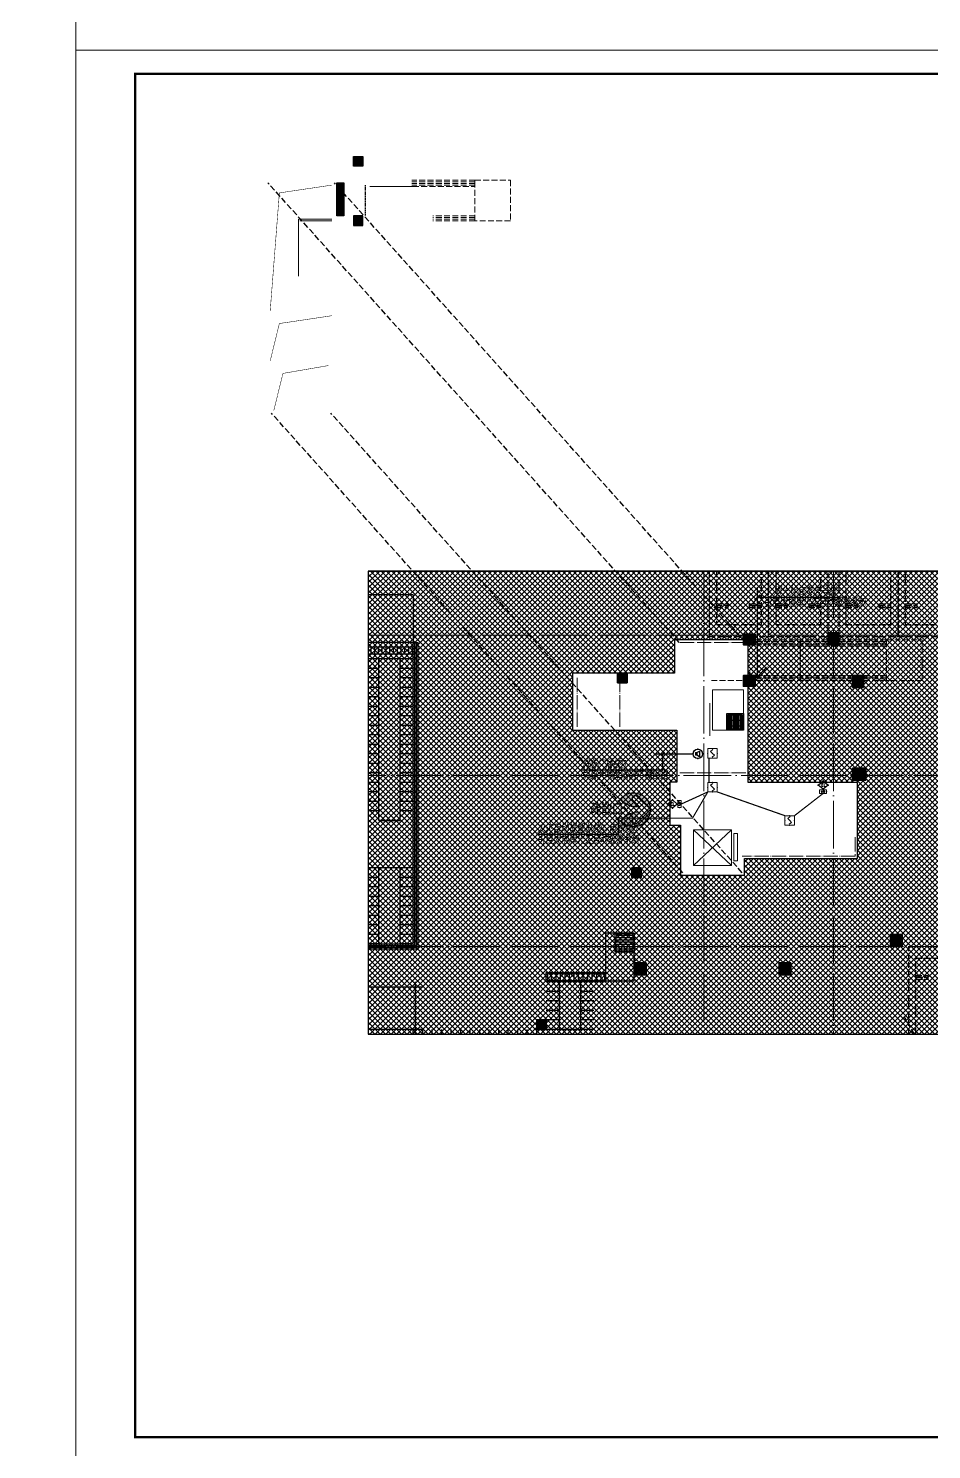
# Model space of a CAD drawing. Extents: x 2803505 to 5851001, y -1372902 to 24339.
# Drawn here: x 3628411 to 3666436, y -866979 to -807139 of the extents above; entities that cross this region are included whole.
import ezdxf
from ezdxf.enums import TextEntityAlignment as Align
from ezdxf.xclip import XClip

# ---------------------------------------------------------------- set-up
doc = ezdxf.new("R2010")
doc.units = 0
doc.header["$LTSCALE"] = 1000
doc.header["$MEASUREMENT"] = 0
doc.header["$XCLIPFRAME"] = 2
for name, pattern in [('#P_--_20B1_001_t3$0$DASH', [0.35, 0.25, -0.1]), ('__DASH', [0.35, 0.25, -0.1]), ('DASH', [0.35, 0.25, -0.1]), ('DOTE', [2.4200000000000004, 2, -0.2, 0.02, -0.2]), ('HIDDEN', [0.375, 0.25, -0.125])]:
    doc.linetypes.add(name, pattern=pattern)
doc.layers.get('0').update_dxf_attribs({"linetype": 'CONTINUOUS'})
for name, color, linetype in [('!!电气', 1, 'CONTINUOUS'), ('!校对', 2, 'CONTINUOUS'), ('0-R疏散口', 20, 'CONTINUOUS'), ('0-R集水坑', 191, 'CONTINUOUS'), ('DIM-照明', 7, 'CONTINUOUS'), ('EQUIP-安防', 3, 'CONTINUOUS'), ('EQUIP-广播', 3, 'CONTINUOUS'), ('HS-A-停车位（标准）', 9, 'CONTINUOUS'), ('HS-A-填充图案', 9, 'CONTINUOUS'), ('HS-A-楼梯', 4, 'CONTINUOUS'), ('LWIRE', 4, 'CONTINUOUS'), ('STAIR_楼电梯&坡道', 4, 'CONTINUOUS'), ('VPIPE-雨水', 4, 'DASH'), ('WIRE-消防', 4, 'CONTINUOUS'), ('WIRE-消防广播', 4, 'DOTE'), ('人防集水坑', 11, 'CONTINUOUS'), ('审核', 1, 'CONTINUOUS'), ('疏散口', 20, 'CONTINUOUS')]:
    doc.layers.add(name, color=color, linetype=linetype)
for name, color, linetype, lineweight in [('3.5方案汇报，与郭总、侯月琴确定户型_t8$0$STAIR', 2, 'CONTINUOUS', 18), ('DOTE', 19, 'DOTE', 9), ('EQUIP-消防', 3, 'CONTINUOUS', 20), ('PUB_HATCH', 8, 'CONTINUOUS', 9), ('STAIR', 252, 'CONTINUOUS', 20), ('图框', 147, 'CONTINUOUS', 20), ('填充', 251, 'CONTINUOUS', 5), ('平面-看线', 252, 'CONTINUOUS', 15), ('排水', 252, 'CONTINUOUS', 20), ('砼柱', 2, 'CONTINUOUS', 35)]:
    doc.layers.add(name, color=color, linetype=linetype, lineweight=lineweight)
doc.styles.add('-宋体', font='', dxfattribs={"width": 0.8})
doc.styles.add('_TEL_DIM', font='SIMPLEX', dxfattribs={"width": 0.8, "height": 3.5, "bigfont": 'HZTXT'})
doc.styles.add('HZTXT', font='gbeitc.shx', dxfattribs={"width": 0.8, "height": 400, "bigfont": 'hztxt.shx'})
doc.styles.get("Standard").update_dxf_attribs({"font": 'gbenor.shx', "bigfont": 'gbcbig.shx'})
doc.styles.get('-宋体').set_extended_font_data('SimSun')

# ---------------------------------------------------------------- blocks, each defined once
blk = doc.blocks.new('A$C1DD019F9')
at = {"layer": '疏散口'}
h = blk.add_hatch(color=256, dxfattribs=at)
edge = h.paths.add_edge_path()
edge.add_line((1657.837590239942, 3315.723901660649), (367.3306208625436, 2025.216944172512))
edge.add_arc((562.7390984487897, 1829.808464785995), 276.3493204781321, 134.999999736071, 315.0000450135555)
edge.add_line((758.1477304548025, 1634.400139819365), (1381.488251060247, 2257.740654682275))
edge.add_arc((-487.2515846193137, 1989.868379143272), 1887.841129295078, -24.12321173134552, 8.157426411511608, ccw=False)
edge.add_arc((-487.2518275084583, 1989.868449001487), 1887.841379523462, 303.5961554791981, 335.8767893464231, ccw=False)
edge.add_arc((1657.83757689014, 1657.627985069564), 1658.095916591085, 89.99999953869542, 228.4172749558772, ccw=False)
h = blk.add_hatch(color=256, dxfattribs=at)
edge = h.paths.add_edge_path()
edge.add_line((1657.837590239942, 3315.723901660649), (2948.344559617341, 2025.216944172512))
edge.add_arc((2752.936082031095, 1829.808464785995), 276.3493204781321, -135.00004501355562, 45.000000263928996, ccw=False)
edge.add_line((2557.527450025082, 1634.400139819365), (1934.186929419636, 2257.740654682275))
edge.add_arc((3802.926765099197, 1989.868379143272), 1887.841129295078, 171.8425735884883, 204.1232117313454)
edge.add_arc((3802.927007988342, 1989.868449001489), 1887.841379523464, 204.123210653577, 236.403844520802)
edge.add_arc((1657.837603589745, 1657.627985069564), 1658.095916591085, 311.5827250441228, 450.0000004613047)
for points in [[(1657.837590239942, 3315.723901660649), (367.3306208625437, 2025.216944172512, 1.000000395120669), (758.1477304548025, 1634.400139819365), (1381.488251060247, 2257.740654682275, -0.1417897514410627), (1235.721885070204, 1218.307265423704, -0.141789732410033), (557.3581269979476, 417.3751685111782, -0.6899650482418342), (1657.837590239942, 3315.723901660649)], [(1657.837590239942, 3315.723901660649), (2948.344559617341, 2025.216944172512, -1.000000395120669), (2557.527450025082, 1634.400139819365), (1934.186929419636, 2257.740654682275, 0.1417897514410627), (2079.953295409679, 1218.307265423704, 0.141789732410033), (2758.317053481937, 417.3751685111782, 0.6899650482418342), (1657.837590239942, 3315.723901660649)]]:
    blk.add_lwpolyline(points, format="xyb", close=True, dxfattribs=at)
blk = doc.blocks.new('refert5')
at = {"layer": 'HS-A-填充图案', "linetype": 'ByBlock'}
h = blk.add_hatch(dxfattribs=at)
h.set_pattern_fill('ANSI31', color=256, scale=100.0000000000002, angle=45)
h.set_pattern_definition([(90, (1407317.595606728, -734466.871694264), (-158.75, 1.4210854715202e-14), [])])
h.paths.add_polyline_path([(888942.9944114668, -555222.2424900117), (888942.9944821186, -554922.2424900117), (886942.9944821186, -554922.2424900117), (886942.9944114668, -555222.2424900117)])
at = {"linetype": 'ByBlock'}
for points in [[(886742.9945292198, -554722.2424900117), (886742.9915382923, -567622.2424970721), (889142.9915382923, -567622.2424970721), (889142.9945292198, -554722.2424900117)], [(886742.9945292198, -554722.2424900117), (886942.9945292198, -554722.2424900117)], [(886942.9945292198, -554722.2424900117), (886942.9915382923, -567422.2424970721), (888942.9915382923, -567422.2424970721), (888942.9945292198, -554722.2424900117)], [(888942.9945292198, -554722.2424900117), (889142.9945292198, -554722.2424900117)]]:
    blk.add_lwpolyline(points, dxfattribs=at)
at = {"layer": 'HS-A-楼梯'}
for p, q in [((887492.9945292198, -562222.2424968458), (887492.9945292198, -555422.2424900117)), ((888392.9945292198, -562222.2424900117), (888392.9945292198, -555422.2424900117)), ((886942.9915382923, -567422.2424970721), (886942.9945292198, -564222.2424970721)), ((887492.9915382923, -567422.2424970721), (887492.9945292198, -564222.2424970721)), ((888392.9915382923, -567422.2424970721), (888392.9945292198, -564222.2424970721)), ((888942.9915382923, -567422.2424970721), (888942.9945292198, -564222.2424970721))]:
    blk.add_line(p, q, dxfattribs=at)
for points in [[(888942.9945292198, -552722.2424900117), (886942.9945292198, -552722.2424900117)], [(886942.9945292198, -552722.2424900117), (886942.9945292198, -554722.2424900117)], [(888942.9945292198, -552722.2424900117), (888942.9945292198, -554722.2424900117)], [(888942.9945292198, -554722.2424900117), (886942.9945292198, -554722.2424900117)], [(888942.9945292198, -554922.2424900117), (886942.9945292198, -554922.2424900117)], [(888942.9945292198, -555222.2424900117), (886942.9945292198, -555222.2424900117)], [(888942.9945292198, -555422.2424900117), (886942.9945292198, -555422.2424900117)], [(887492.9945292198, -555822.2424900117), (886942.9945292198, -555822.2424900117)], [(888942.9945292198, -555822.2424900117), (888392.9945292198, -555822.2424900117)], [(887492.9945292198, -556222.2424900117), (886942.9945292198, -556222.2424900117)], [(888942.9945292198, -556222.2424900117), (888392.9945292198, -556222.2424900117)], [(887492.9945292198, -556622.2424900117), (886942.9945292198, -556622.2424900117)], [(887492.9945292198, -557022.2424900117), (886942.9945292198, -557022.2424900117)], [(888942.9945292198, -556622.2424900117), (888392.9945292198, -556622.2424900117)], [(888942.9945292198, -557022.2424900117), (888392.9945292198, -557022.2424900117)], [(887492.9945292198, -557422.2424900117), (886942.9945292198, -557422.2424900117)], [(888942.9945292198, -557422.2424900117), (888392.9945292198, -557422.2424900117)], [(887492.9945292198, -557822.2424900117), (886942.9945292198, -557822.2424900117)], [(887492.9945292198, -558222.2424900117), (886942.9945292198, -558222.2424900117)], [(888942.9945292198, -557822.2424900117), (888392.9945292198, -557822.2424900117)], [(888942.9945292198, -558222.2424900117), (888392.9945292198, -558222.2424900117)], [(887492.9945292198, -558622.2424900117), (886942.9945292198, -558622.2424900117)], [(888942.9945292198, -558622.2424900117), (888392.9945292198, -558622.2424900117)], [(887492.9945292198, -559022.2424900117), (886942.9945292198, -559022.2424900117)], [(887492.9945292198, -559422.2424900117), (886942.9945292198, -559422.2424900117)], [(888942.9945292198, -559022.2424900117), (888392.9945292198, -559022.2424900117)], [(888942.9945292198, -559422.2424900117), (888392.9945292198, -559422.2424900117)], [(887492.9945292198, -559822.2424900117), (886942.9945292198, -559822.2424900117)], [(888942.9945292198, -559822.2424900117), (888392.9945292198, -559822.2424900117)], [(887492.9945292198, -560222.2424900117), (886942.9945292198, -560222.2424900117)], [(887492.9945292198, -560622.2424900117), (886942.9945292198, -560622.2424900117)], [(888942.9945292198, -560222.2424900117), (888392.9945292198, -560222.2424900117)], [(888942.9945292198, -560622.2424900117), (888392.9945292198, -560622.2424900117)], [(887492.9945292198, -561022.2424900117), (886942.9945292198, -561022.2424900117)], [(888942.9945292198, -561022.2424900117), (888392.9945292198, -561022.2424900117)], [(887492.9945292198, -561422.2424900117), (886942.9945292198, -561422.2424900117)], [(887492.9945292198, -561822.2424900117), (886942.9945292198, -561822.2424900117)], [(888942.9945292198, -561422.2424900117), (888392.9945292198, -561422.2424900117)], [(888942.9945292198, -561822.2424900117), (888392.9945292198, -561822.2424900117)], [(887492.9728267295, -562222.2424970721), (888392.9728267295, -562222.2351946426)], [(888392.9945292198, -562222.2424900117), (887492.9945292198, -562222.2424900117)], [(888942.9945292198, -564222.2424970721), (886942.9945292198, -564222.2424970721)], [(887492.9945292198, -564622.2424970721), (886942.9945292198, -564622.2424970721)], [(888942.9945292198, -564622.2424970721), (888392.9945292198, -564622.2424970721)], [(887492.9945292198, -565022.2424970721), (886942.9945292198, -565022.2424970721)], [(887492.9945292198, -565422.2424970721), (886942.9945292198, -565422.2424970721)], [(888942.9945292198, -565022.2424970721), (888392.9945292198, -565022.2424970721)], [(888942.9945292198, -565422.2424970721), (888392.9945292198, -565422.2424970721)], [(887492.9945292198, -565822.2424970721), (886942.9945292198, -565822.2424970721)], [(888942.9945292198, -565822.2424970721), (888392.9945292198, -565822.2424970721)], [(887492.9945292198, -566222.2424970721), (886942.9945292198, -566222.2424970721)], [(887492.9945292198, -566622.2424970721), (886942.9945292198, -566622.2424970721)], [(888942.9945292198, -566222.2424970721), (888392.9945292198, -566222.2424970721)], [(888942.9945292198, -566622.2424970721), (888392.9945292198, -566622.2424970721)], [(887492.9945292198, -567022.2424970721), (886942.9945292198, -567022.2424970721)], [(888942.9945292198, -567022.2424970721), (888392.9945292198, -567022.2424970721)], [(887492.9915382923, -567422.2424970721), (886942.9915382923, -567422.2424970721)], [(887492.9945292198, -567422.2424970721), (886942.9945292198, -567422.2424970721)], [(888942.9915382923, -567422.2424970721), (888392.9915382923, -567422.2424970721)], [(888942.9945292198, -567422.2424970721), (888392.9945292198, -567422.2424970721)]]:
    blk.add_lwpolyline(points, dxfattribs=at)
at = {"layer": 'STAIR_楼电梯&坡道', "color": 8, "linetype": 'DASH'}
for p, q in [((886942.9945292198, -561822.2424900117), (886942.9945292198, -554722.2424900117)), ((888942.9945292198, -561822.2424900117), (888942.9945292198, -554722.2424900117))]:
    blk.add_line(p, q, dxfattribs=at)
at = {"layer": 'STAIR_楼电梯&坡道', "linetype": 'ByBlock'}
for points in [[(886808.9945292198, -554722.2424900117), (886808.9915382923, -567556.2424970721), (889076.9915382923, -567556.2424970721), (889076.9945292198, -554722.2424900117)], [(886876.9945292198, -554722.2424900117), (886876.9915382923, -567488.2424970721), (889008.9915382923, -567488.2424970721), (889008.9945292198, -554722.2424900117)]]:
    blk.add_lwpolyline(points, dxfattribs=at)
blk = doc.blocks.new('A$C25A378E3')
at = {"layer": 'HS-A-停车位（标准）', "linetype": 'DASH'}
for p, q in [((299.9288666398497, 4280.200665866025), (299.9276344913524, 4120.200664976728)), ((299.9282505712472, 4200.200665451237), (799.9279646449722, 4200.00894667895)), ((299.9288666398497, 4280.200665866025), (799.9285807174165, 4280.00894703425)), ((799.9285807174165, 4280.00894703425), (799.9273485837039, 4120.008946264163)), ((1699.929113851395, 4280.193678615266), (1699.927881702897, 4120.19367778569)), ((1699.928497782676, 4200.193678200361), (2199.928211856517, 4200.001959428308)), ((1699.929113851395, 4280.193678615266), (2199.928827928961, 4280.001959843212)), ((2199.928827928961, 4280.001959843212), (2199.927595795365, 4120.001958953799)), ((299.9276344913524, 4120.200664976728), (799.9273485837039, 4120.008946264163)), ((1699.927881702897, 4120.19367778569), (2199.927595795365, 4120.001958953799)), ((300.0205537431175, 1700.046125917463), (-199.9740653929766, 2550.049336581258)), ((2200.020893819514, 1700.035927985562), (2700.026429273654, 2550.032717227354))]:
    blk.add_line(p, q, dxfattribs=at)
for points in [[(1.164153218269348e-10, 5499.999999999884), (2499.999999842257, 5499.971898506512), (2499.938176556607, -0.02810114610474557), (-0.06182328553404659, 3.472669050097466e-07)], [(299.9943796824664, 4999.996627852321), (2199.994379562442, 4999.975270717288), (2199.938176575466, -0.02472896687686443), (299.9381766954903, -0.003371831844560802)]]:
    blk.add_lwpolyline(points, close=True, dxfattribs=at)
blk = doc.blocks.new('RDEGRTHJ')
at = {"layer": '0-R集水坑', "linetype": 'DASH'}
h = blk.add_hatch(dxfattribs=at)
h.set_pattern_fill('LINE', color=191, scale=100, angle=-90.00000000000006, style=0)
h.set_pattern_definition([(270, (-341783.0332177935, -492619.8195465856), (95.25, -7.876661409549766e-14), [])])
h.paths.add_polyline_path([(144736.3418272613, 63602.66983472079), (144736.3365003859, 62902.66990493203), (144036.3367196016, 62902.67580823868), (144036.3433525949, 63602.67580820795)])
at = {"layer": '0-R集水坑', "color": 191, "elevation": 0.4327255357110903}
for points in [[(143986.3362108173, 62452.68549320346), (145986.3362107875, 62452.67601750756), (145986.3437913454, 63652.67601748335), (143986.3437913752, 63652.68549317925)], [(144786.3431389299, 63652.66910502908), (144786.3361198906, 62852.66910505912), (143986.3362809138, 62852.6762469305), (143986.3437912872, 63652.67624689627)]]:
    blk.add_lwpolyline(points, close=True, dxfattribs=at)
at = {"layer": '0-R集水坑', "color": 191, "linetype": 'DASH', "elevation": 0.4327255357110903}
blk.add_lwpolyline([(144736.3418272613, 63602.66983472079), (144736.3365003859, 62902.66990493203), (144036.3367196016, 62902.67580823868), (144036.3433525949, 63602.67580820795)], close=True, dxfattribs=at)
blk = doc.blocks.new('FSFSFASFSFESFSEF')
at = {"layer": '人防集水坑', "ltscale": 0.8}
h = blk.add_hatch(dxfattribs=at)
h.set_pattern_fill('GRATE', color=256, scale=75, style=0)
h.set_pattern_definition([(270, (-806039.3574039747, 23438904.07928268), (59.53125, -1.822618869043522e-14), []), (360, (-806039.3574039747, 23438904.07928268), (8.748522416193854e-14, 238.125), [])])
h.paths.add_polyline_path([(286466.5787021541, 761315.5335229017), (287066.5787021541, 761315.5335229017), (287066.5787021541, 760715.5335229017), (286466.5787021541, 760715.5335229017)])
at = {"layer": '人防集水坑'}
for points in [[(287116.5787021541, 760665.5335229017), (286416.5787021541, 760665.5335229017), (286416.5787021541, 761365.5335229017), (287116.5787021541, 761365.5335229017)], [(287066.5787021541, 760715.5335229017), (286466.5787021541, 760715.5335229017), (286466.5787021541, 761315.5335229017), (287066.5787021541, 761315.5335229017)]]:
    blk.add_lwpolyline(points, close=True, dxfattribs=at)
at = {"layer": '排水'}
blk.add_lwpolyline([(285816.5787021536, 760665.5335229018), (287116.5787021536, 760665.5335229018), (287116.5787021534, 762365.5335229018), (285816.5787021534, 762365.5335229018)], close=True, dxfattribs=at)
blk = doc.blocks.new('DFBFBFBGF')
at = {"layer": 'STAIR', "color": 252, "linetype": '#P_--_20B1_001_t3$0$DASH'}
for p, q in [((293136.325158803, 754230.1456084143), (287316.5787030022, 754230.1456084143)), ((293136.3251588031, 754160.1456084616), (287316.5787030022, 754160.1456084708)), ((293136.3251588029, 754100.1456084616), (287316.5787030022, 754100.1456084704)), ((293136.3251588018, 754030.1456084143), (287316.5787030022, 754030.1456084145)), ((293136.3251588018, 754030.1456084143), (293136.325158803, 754230.1456084143)), ((288716.325158803, 753970.1456084145), (293136.3251588018, 753970.1456083918)), ((293136.325158803, 752730.1456083826), (287316.5787030022, 752730.1456085002)), ((293136.3251588031, 752660.1456084299), (287316.5787030022, 752660.1456085349)), ((293136.3251588029, 752600.1456084299), (287316.5787030022, 752600.1456085352)), ((293136.3251588018, 752530.1456083826), (287316.5787030022, 752530.1456085071)), ((293136.3251588018, 752530.1456083826), (293136.325158803, 752730.1456083826))]:
    blk.add_line(p, q, dxfattribs=at)
blk.add_lwpolyline([(293136.325158803, 754230.1456084143), (294636.325158803, 754230.1456084143), (294636.325158803, 752530.1456083859), (293136.325158803, 752530.1456083859)], close=True, dxfattribs=at)
at = {"layer": '审核', "color": 252, "linetype": 'HIDDEN', "ltscale": 0.2}
blk.add_line((289519.4158324369, 752530.1456084601), (289519.4158324566, 754230.1456084143), dxfattribs=at)
blk = doc.blocks.new('A$C7AB33341')
at = {"layer": 'DOTE', "linetype": 'DOTE', "ltscale": 0.3}
for p, q in [((-4699.989201548102, 9100.265607520472), (-7499.989205867867, 9100.265607520356)), ((-9999.79804654984, 7599.994496330735), (-9999.79804654984, 5499.994474944891)), ((-4699.991862563533, 3599.985786821577), (-7499.992391557724, 3599.987828460173)), ((-99.99999996862607, 900.0023731432157), (-100.000002300716, 100.0024483306333)), ((-100, 100.0024483306333), (-4849.805750945117, 100.0024621767225))]:
    blk.add_line(p, q, dxfattribs=at)
blk = doc.blocks.new('A$C24B36177')
for points in [[(-155887.6220454918, -16747.00265675376), (-156387.6220454918, -16747.00265675376), (-156387.6220454918, -17197.00265675376), (-155887.6220454918, -17197.00265675376)], [(-152375.0000000014, -16697.00265675376), (-152825.0000000014, -16697.00265675376), (-152825.0000000014, -17197.00265675376), (-152375.0000000014, -17197.00265675376)], [(-161287.6220454918, -18397.00265675364), (-161687.6220454918, -18397.00265675364), (-161687.6220454918, -18797.00265675364), (-161287.6220454918, -18797.00265675364)], [(-155887.6220454918, -18497.00265675364), (-156387.6220454918, -18497.00265675364), (-156387.6220454918, -18947.00265675364), (-155887.6220454918, -18947.00265675364)], [(-151337.6220454918, -18497.00265675364), (-151787.6220454918, -18497.00265675364), (-151787.6220454918, -18997.00265675364), (-151337.6220454918, -18997.00265675364)], [(-151237.6220454918, -22397.00204015337), (-151787.6220454918, -22397.00204015337), (-151787.6220454918, -22897.00204015337), (-151237.6220454918, -22897.00204015337)], [(-160687.6220454918, -26597.00265675364), (-161087.6220454918, -26597.00265675364), (-161087.6220454918, -26997.00265675364), (-160687.6220454918, -26997.00265675364)], [(-149700.0000000014, -29397.00265675364), (-150200.0000000014, -29397.00265675364), (-150200.0000000014, -29897.00265675364), (-149700.0000000014, -29897.00265675364)], [(-160487.6220454918, -30597.00265675364), (-160987.6220454918, -30597.00265675364), (-160987.6220454918, -31097.00265675364), (-160487.6220454918, -31097.00265675364)], [(-154387.6220454918, -30597.00265675364), (-154887.6220454918, -30597.00265675364), (-154887.6220454918, -31097.00265675364), (-154387.6220454918, -31097.00265675364)], [(-164687.6220454918, -32996.96208845009), (-165087.6220454918, -32996.96208845009), (-165087.6220454918, -33396.96208845009), (-164687.6220454918, -33396.96208845009)]]:
    blk.add_hatch(color=252).paths.add_polyline_path(points)
at = {"layer": '砼柱', "color": 252, "lineweight": 35}
for points in [[(-155887.6220454918, -16747.00265675376), (-156387.6220454918, -16747.00265675376), (-156387.6220454918, -17197.00265675376), (-155887.6220454918, -17197.00265675376)], [(-152375.0000000014, -16697.00265675376), (-152825.0000000014, -16697.00265675376), (-152825.0000000014, -17197.00265675376), (-152375.0000000014, -17197.00265675376)], [(-161287.6220454918, -18397.00265675364), (-161687.6220454918, -18397.00265675364), (-161687.6220454918, -18797.00265675364), (-161287.6220454918, -18797.00265675364)], [(-155887.6220454918, -18497.00265675364), (-156387.6220454918, -18497.00265675364), (-156387.6220454918, -18947.00265675364), (-155887.6220454918, -18947.00265675364)], [(-151337.6220454918, -18497.00265675364), (-151787.6220454918, -18497.00265675364), (-151787.6220454918, -18997.00265675364), (-151337.6220454918, -18997.00265675364)], [(-151237.6220454918, -22397.00204015337), (-151787.6220454918, -22397.00204015337), (-151787.6220454918, -22897.00204015337), (-151237.6220454918, -22897.00204015337)], [(-160687.6220454918, -26597.00265675364), (-161087.6220454918, -26597.00265675364), (-161087.6220454918, -26997.00265675364), (-160687.6220454918, -26997.00265675364)], [(-149700.0000000014, -29397.00265675364), (-150200.0000000014, -29397.00265675364), (-150200.0000000014, -29897.00265675364), (-149700.0000000014, -29897.00265675364)], [(-160487.6220454918, -30597.00265675364), (-160987.6220454918, -30597.00265675364), (-160987.6220454918, -31097.00265675364), (-160487.6220454918, -31097.00265675364)], [(-154387.6220454918, -30597.00265675364), (-154887.6220454918, -30597.00265675364), (-154887.6220454918, -31097.00265675364), (-154387.6220454918, -31097.00265675364)], [(-164687.6220454918, -32996.96208845009), (-165087.6220454918, -32996.96208845009), (-165087.6220454918, -33396.96208845009), (-164687.6220454918, -33396.96208845009)]]:
    blk.add_lwpolyline(points, close=True, dxfattribs=at)
blk = doc.blocks.new('A$C74D73064')
at = {"layer": '0-R集水坑', "linetype": 'DASH'}
h = blk.add_hatch(dxfattribs=at)
h.set_pattern_fill('LINE', color=252, scale=200, angle=-270.0000000000001, style=0)
h.set_pattern_definition([(90, (-1887401.149466298, 2248860.367127101), (-190.5, 1.049828468569068e-13), [])])
h.paths.add_polyline_path([(-62132.59406689845, 53072.27933231927), (-62132.59406689845, 53372.28802179021), (-63300.21469106025, 53372.28818871162), (-64517.83277116064, 53372.2859457843), (-64517.83466609626, 53072.28673152067)])
at = {"layer": '填充'}
h = blk.add_hatch(dxfattribs=at)
h.set_pattern_fill('ANSI37', color=252, scale=100, style=0)
h.set_pattern_definition([(45, (953418.0689988486, -464688.2486653434), (-112.2532015133644, 112.2532015133644), []), (135, (953418.0689988486, -464688.2486653434), (-112.2532015133644, -112.2532015133644), [])])
h.paths.add_polyline_path([(-72082.59764095536, 70322.25632425962), (-18082.61077341402, 70322.25632425962), (-18082.61077341402, 50822.25632543652), (-72082.59764095536, 50822.25632543652)])
h.paths.add_polyline_path([(-28782.84527832759, 63622.25508217217), (-28782.80018422776, 67422.21244319325), (-31082.00689144793, 67422.21764143935), (-31082.05316165823, 67422.25473801984), (-34082.0531685421, 67422.25473801984), (-34082.39482968417, 61422.52532512118), (-34382.39691952243, 61422.52386581531), (-34382.39652276551, 59622.2557774515), (-33932.39581192448, 59622.25577751553), (-33932.39581298153, 57522.25908802461), (-31232.39581192401, 57522.25908803497), (-31232.39581192774, 58222.25607982045), (-26482.40312132938, 58222.25712633482), (-26482.40312124067, 61422.5239314207), (-31082.39209802146, 61422.50172581762), (-31082.05316563928, 63622.25515491964)], flags=16)
h.paths.add_polyline_path([(-59182.59378983895, 67422.25693499326), (-59182.60076967767, 66022.25774936221), (-63482.59798474109, 66022.2572087681), (-63482.59742763313, 63622.25781159737), (-59082.59764806705, 63622.25253591087), (-59083.44339691021, 61428.48302430479), (-59383.44475167291, 61428.48184719431), (-59382.59808375686, 59622.2577318885), (-58932.59737291595, 59622.25773195253), (-58932.597373973, 57522.26104246173), (-56232.5973729156, 57522.26104247209), (-56232.5973729192, 58222.25803425757), (-51482.60468232085, 58222.25908077194), (-51482.60468223225, 61422.5258858577), (-56082.59365901281, 61422.50368025462), (-56082.58671280812, 67422.25358231046)], flags=16)
at = {"color": 252}
for points in [[(-72082.59764095536, 70322.25632425968), (-18082.61077341402, 70322.25632425968), (-18082.61077341402, 50822.25632543652), (-72082.59764095536, 50822.25632543652)], [(-59182.59378983895, 67422.2569349932), (-59182.60076967767, 66022.25774936215), (-63482.59798474109, 66022.25720876816), (-63482.59742763313, 63622.25781159743), (-59082.59764806705, 63622.25253591081), (-59083.44339691021, 61428.48302430473), (-59383.44475167291, 61428.48184719437), (-59382.59808375686, 59622.25773188856), (-58932.59737291595, 59622.25773195259), (-58932.597373973, 57522.26104246173), (-56232.5973729156, 57522.26104247209), (-56232.5973729192, 58222.25803425757), (-51482.60468232085, 58222.25908077194), (-51482.60468223225, 61422.52588585776), (-56082.59365901281, 61422.50368025468), (-56082.58671280812, 67422.2535823104)]]:
    blk.add_lwpolyline(points, close=True, dxfattribs=at)
at = {"layer": '0-R集水坑', "color": 252, "linetype": 'ByBlock'}
blk.add_lwpolyline([(-62082.5940521165, 53422.28801988286), (-62082.5940521165, 53022.27910064382), (-64582.59236940055, 53022.28701094724), (-64582.59223159461, 53422.28840474226)], close=True, dxfattribs=at)
at = {"layer": '0-R集水坑', "color": 252}
blk.add_lwpolyline([(-62132.59406689845, 53372.28802179021), (-62132.59406689845, 53072.27934001607), (-64517.83466609626, 53072.28673152067), (-64517.83277114539, 53372.28836278059)], close=True, dxfattribs=at)
at = {"layer": '3.5方案汇报，与郭总、侯月琴确定户型_t8$0$STAIR', "color": 252}
for p, q in [((-56782.5970759138, 59422.24772420607), (-58382.59707591427, 57922.24772420747)), ((-58382.59707591427, 59422.24772420607), (-56782.5970759138, 57922.24772420747))]:
    blk.add_line(p, q, dxfattribs=at)
for points in [[(-58382.59707591427, 57922.24772420747), (-58382.59707591427, 59422.24772420607), (-56782.5970759138, 59422.24772420607), (-56782.5970759138, 57922.24772420747)], [(-56682.59707592335, 58122.24772432295), (-56682.59707592335, 59272.24772432342), (-56532.59707592055, 59272.24772432342), (-56532.59707592055, 58122.24772432295)]]:
    blk.add_lwpolyline(points, close=True, dxfattribs=at)
at = {"layer": 'DOTE', "color": 252}
for p, q in [((-57944.96489887103, 93136.92275867716), (-57944.96489887103, 8148.87607650971)), ((-52494.96489887079, 93136.92275867716), (-52494.96489887079, 8148.87607650971)), ((-86385.24772744626, 67619.25646164955), (196116.0437006025, 67619.25646164955)), ((196116.0437006019, 61719.25646164967), (-86385.24772744626, 61719.25646164967)), ((196116.0437006026, 54519.25646164967), (-86385.24772744626, 54519.25646164967))]:
    blk.add_line(p, q, dxfattribs=at)
at = {"layer": 'DOTE', "color": 252, "linetype": 'DOTE', "ltscale": 0.3}
blk.add_line((-63282.59837508714, 65822.25750384864), (-63282.5980641623, 63722.25710921653), dxfattribs=at)
at = {"layer": 'HS-A-停车位（标准）', "color": 252}
for points in [[(-60882.58599651977, 54118.34619272198), (-60882.58599652327, 53322.24635963351), (-60369.32824541582, 53322.24635963351)], [(-69782.59698862524, 51022.25362837035), (-72182.5981414537, 51022.25362837035)]]:
    blk.add_lwpolyline(points, dxfattribs=at)
at = {"layer": 'HS-A-楼梯', "color": 252}
for p, q in [((-64032.59223309276, 53022.28701094957), (-64032.59223309276, 51022.28701094957)), ((-63132.59223309276, 53022.28701094957), (-64032.59223309276, 53022.28701094957)), ((-63132.59223309276, 51022.28701094957), (-63132.59223309276, 53022.28701094957)), ((-64032.59223309276, 52622.28701094957), (-64582.59223309276, 52622.28701094957)), ((-64032.59223309276, 52222.28701094957), (-64582.59223309276, 52222.28701094957)), ((-62582.59223309276, 52622.28701094957), (-63132.59223309276, 52622.28701094957)), ((-62582.59223309276, 52222.28701094957), (-63132.59223309276, 52222.28701094957)), ((-64032.59223309276, 51822.28701094957), (-64582.59223309276, 51822.28701094957)), ((-62582.59223309276, 51822.28701094957), (-63132.59223309276, 51822.28701094957)), ((-70182.59751701774, 50472.24945554801), (-70182.59751701774, 51022.24945554801)), ((-69782.59698862524, 50472.25362837035), (-69782.59698862524, 51022.25362837035)), ((-69382.59646023274, 50472.25780119281), (-69382.59646023274, 51022.25780119281)), ((-68982.59593184025, 50472.26197401527), (-68982.59593184025, 51022.26197401527)), ((-68582.59540344775, 50472.26614683762), (-68582.59540344775, 51022.26614683762)), ((-68182.59487505525, 50472.27031965996), (-68182.59487505525, 51022.27031965996)), ((-67782.59434666275, 50472.27449248242), (-67782.59434666275, 51022.27449248242)), ((-67382.59381827025, 50472.27866530488), (-67382.59381827025, 51022.27866530488)), ((-66982.59328987775, 50472.28283812723), (-66982.59328987775, 51022.28283812723)), ((-66582.59276148526, 50472.28283812723), (-66582.59276148526, 51022.28283812723)), ((-66182.59223309276, 50472.28701094957), (-66182.59223309276, 51022.28701094957)), ((-65782.59223309276, 50472.28701094957), (-65782.59223309276, 51022.28701094957)), ((-65382.59223309276, 50472.28701094957), (-65382.59223309276, 51022.28701094957)), ((-64982.59223309276, 50472.28701094957), (-64982.59223309276, 51022.28701094957)), ((-64032.59223309276, 51422.28701094957), (-64582.59223309276, 51422.28701094957)), ((-62582.59055511164, 51022.28701094957), (-64582.59223309276, 51022.28701094957)), ((-64032.61393558304, 51022.28700388921), (-63132.61393558304, 51022.29430631874)), ((-62582.59223309276, 51422.28701094957), (-63132.59223309276, 51422.28701094957))]:
    blk.add_line(p, q, dxfattribs=at)
at = {"layer": 'STAIR', "color": 252, "linetype": '#P_--_20B1_001_t3$0$DASH'}
blk.add_line((-57632.59344977548, 65722.24668597768), (-56282.5970757904, 65722.24668550456), dxfattribs=at)
at = {"layer": 'STAIR', "color": 252}
blk.add_lwpolyline([(-57692.59809427173, 64763.78266342392), (-57692.60574433533, 63382.24713994178)], dxfattribs=at)
at = {"layer": '填充', "color": 252}
for points in [[(-72082.59764095536, 70322.25632425962), (-18082.61077341402, 70322.25632425962), (-18082.61077341402, 50822.25632543652), (-72082.59764095536, 50822.25632543652)], [(-59182.59378983895, 67422.25693499326), (-59182.60076967767, 66022.25774936221), (-63482.59798474109, 66022.2572087681), (-63482.59742763313, 63622.25781159737), (-59082.59764806705, 63622.25253591087), (-59083.44339691021, 61428.48302430479), (-59383.44475167291, 61428.48184719431), (-59382.59808375686, 59622.2577318885), (-58932.59737291595, 59622.25773195253), (-58932.597373973, 57522.26104246173), (-56232.5973729156, 57522.26104247209), (-56232.5973729192, 58222.25803425757), (-51482.60468232085, 58222.25908077194), (-51482.60468223225, 61422.5258858577), (-56082.59365901281, 61422.50368025462), (-56082.58671280812, 67422.25358231046)]]:
    blk.add_lwpolyline(points, close=True, dxfattribs=at)
at = {"color": 252}
for name, p in [('A$C24B36177', (100104.7992927883, 84419.25646130543)), ('refert5', (-959125.589679746, 622044.4920363736)), ('A$C7AB33341', (-51482.60468237498, 58222.25908509945)), ('DFBFBFBGF', (-343399.1757780132, -686807.6524115081)), ('FSFSFASFSFESFSEF', (-343399.1757783846, -697043.2857909137))]:
    blk.add_blockref(name, p, dxfattribs=at)
at = {"layer": '0-R疏散口', "color": 252, "xscale": -0.4305656706515025, "yscale": 0.4305656706515025, "zscale": 0.4305656706515025, "rotation": 271.4259203059818}
blk.add_blockref('A$C1DD019F9', (-61603.36951976549, 59545.39987463458), dxfattribs=at)
at = {"layer": '0-R集水坑', "color": 252, "rotation": 270}
blk.add_blockref('RDEGRTHJ', (-124535.2714911781, 199058.5820967384, -0.4327255357110903), dxfattribs=at)
at = {"layer": 'HS-A-停车位（标准）', "color": 252, "linetype": 'DASH', "xscale": -1, "rotation": 179.9993559612105}
for p in [(-57719.90307179582, 73069.25646130356), (-55219.90307179571, 73069.25646130356), (-52269.90307179582, 73069.25646130356), (-49769.90307179559, 73069.25646130356)]:
    blk.add_blockref('A$C25A378E3', p, dxfattribs=at)
at = {"layer": 'HS-A-停车位（标准）', "color": 252, "linetype": 'DASH', "rotation": 0.000644038787326284}
blk.add_blockref('A$C25A378E3', (-49319.90307558514, 49019.2564619988), dxfattribs=at)
at = {"layer": '0-R疏散口', "color": 252, "style": '-宋体', "width": 0.75}
blk.add_text('疏散口', height=450, dxfattribs=at).set_placement((-62733.96564824064, 60087.63957305544))
blk = doc.blocks.new('A$C110D7C8B')
h = blk.add_hatch()
h.set_pattern_fill('ANSI32', color=252, scale=7, angle=135)
h.set_pattern_definition([(180, (-705542.5179923946, -984740.2321152245), (-3.552713678800501e-15, -33.33750000000001), []), (180, (-705553.6304971946, -984729.1196104245), (-3.552713678800501e-15, -33.33750000000001), [])])
h.paths.add_polyline_path([(50, -1350.000000041677), (250.0000000000582, -1350.000000041677), (249.9999999999418, -50), (50, -50)])
at = {"color": 252}
for points in [[(0, 0), (300, 0), (300, -1400.000000041677), (0, -1400.000000041677)], [(50, -50), (250, -50), (250, -1350.000000041677), (50, -1350.000000041677)]]:
    blk.add_lwpolyline(points, close=True, dxfattribs=at)
blk = doc.blocks.new('A$C028C60F5')
at = {"color": 252}
blk.add_lwpolyline([(400.0000000717118, -1.851003617048264e-07), (0, 0), (-1.851003617048264e-07, -400.0000001632143), (399.9999998866115, -400.0000003483146)], close=True, dxfattribs=at)
at = {"layer": 'PUB_HATCH', "color": 252}
blk.add_solid([(-1.851003617048264e-07, -400.0000001632143), (399.9999998866115, -400.0000003483146), (0, 0), (400.0000000717118, -1.851003617048264e-07)], dxfattribs=at)
blk = doc.blocks.new('A$C28781836')
at = {"color": 252, "const_width": 20}
for points in [[(-10119.74675783236, -5500.243901853333), (-9734.167879659159, -530.5246518856147), (-7519.74645551201, -200.2097836569883)], [(-10119.74482251349, -7600.249561245553), (-9734.163560814166, -6030.524345523096), (-7519.742136667017, -5700.209477294469)], [(-9969.746456323192, -9700.245550757623), (-9584.167872510036, -8130.523613388767), (-7669.746456337685, -7800.20874516014)]]:
    blk.add_lwpolyline(points, dxfattribs=at)
at = {"layer": 'STAIR', "color": 252, "linetype": '#P_--_20B1_001_t3$0$DASH'}
for p, q in [((-1500, 0), (-4152.000000014203, 1.047737896442413e-09)), ((-1499.999999999884, -69.99999995273538), (-4152.000000013737, -69.75341075321194)), ((-1500.000000000116, -129.9999999527354), (-4152.000000013388, -129.7534107532119)), ((-1500.000000001164, -200), (-4152.000000012922, -199.9999999989523)), ((-4111.199999980512, -260.0000000090804), (-1500.000000001164, -260.0000000224682)), ((-1500, -1500.000000031665), (-3267.999999990105, -1499.999999998952)), ((-1499.999999999884, -1569.9999999844), (-3267.999999989639, -1569.754457053379)), ((-1500.000000000116, -1629.9999999844), (-3267.999999989115, -1629.754457012867)), ((-1500.000000001164, -1700.000000031665), (-3267.999999989115, -1699.754457054427))]:
    blk.add_line(p, q, dxfattribs=at)
at = {"layer": 'STAIR', "color": 252}
for p, q in [((-5920, -259.9999999997672), (-4111.19999998057, -260.0000000090804)), ((-8869.74283019395, -1700.246588996262), (-7519.746456208813, -1700.246589469374))]:
    blk.add_line(p, q, dxfattribs=at)
at = {"layer": 'STAIR', "color": 252, "linetype": '#P_--_20B1_001_t3$0$DASH'}
blk.add_lwpolyline([(-1500, 0), (0, 0), (0, -1700.000000028405), (-1500, -1700.000000028405)], close=True, dxfattribs=at)
at = {"layer": 'STAIR', "color": 252}
blk.add_lwpolyline([(-7519.746456187801, -1640.246589469374), (-8929.755123912648, -1640.246588975191), (-8929.755124753749, -4040.246135032154)], dxfattribs=at)
at = {"layer": '审核', "color": 252, "linetype": 'HIDDEN', "ltscale": 0.2}
blk.add_line((-6119.755594726943, -200.1547837678809), (-6119.682242507813, -1500.172692473629), dxfattribs=at)
at = {"layer": '平面-看线', "color": 252}
for p, q in [((-1500.000000001164, -200), (-1500, 0)), ((-1500.000000001164, -1700.000000031665), (-1500, -1500.000000031665))]:
    blk.add_line(p, q, dxfattribs=at)
at = {"color": 252, "xscale": -1}
blk.add_blockref('A$C028C60F5', (-6219.744254106772, 999.753149292781), dxfattribs=at)
at = {"color": 252}
for name, p in [('A$C110D7C8B', (-7319.746456009045, -100.2399003441678)), ('A$C028C60F5', (-6619.744458064088, -1500.248004525783))]:
    blk.add_blockref(name, p, dxfattribs=at)
blk = doc.blocks.new('$equip$00002474')
for p, q in [((-0.519992380955955, 1.000000338535756e-05), (7.619048119522631e-06, 0.4400100000020757)), ((7.619048119522631e-06, -0.4399899999989429), (-0.519992380955955, 1.000000338535756e-05)), ((7.619048119522631e-06, 0.4400100000020757), (0.5200076190521941, 1.000000338535756e-05)), ((0.5200076190521941, 1.000000338535756e-05), (7.619048119522631e-06, -0.4399899999989429))]:
    blk.add_line(p, q)
at = {"const_width": 0.04}
blk.add_lwpolyline([(7.619048119522631e-06, 0.4400100000020757), (-0.519992380955955, 1.000000338535756e-05), (7.619048119522631e-06, -0.4399899999989429), (0.5200076190521941, 1.000000338535756e-05), (7.619048119522631e-06, 0.4400100000020757), (-0.519992380955955, 1.000000338535756e-05)], dxfattribs=at)
for p in [(-0.519992380955955, 1.000000338535756e-05), (7.619048119522631e-06, 0.4400100000020757), (0.5200076190521941, 1.000000338535756e-05), (7.619048119522631e-06, -0.4399899999989429)]:
    blk.add_point(p)
at = {"color": 7, "style": '_TEL_DIM'}
blk.add_attdef('$TEXT$', text='', height=0.3, dxfattribs=at).set_placement((0.02805548798642121, 0.01213281898526475), align=Align.MIDDLE_CENTER)
at = {"color": 7, "style": '_TEL_DIM', "flags": 1}
blk.add_attdef('A', text='', height=2e-05, dxfattribs=at).set_placement((0, 0), align=Align.MIDDLE_CENTER)
blk = doc.blocks.new('$TelecSys$00000079')
for p, q in [((0.7000000000007276, 0.7000000000007276), (0, 0)), ((0.1041666666678793, 0.1041666666660603), (0.1041666666678793, 0.1041666666660603)), ((-0.1041666666678793, -0.1041666666660603), (-0.1041666666678793, -0.1041666666660603))]:
    blk.add_line(p, q)
at = {"const_width": 0.1425}
blk.add_lwpolyline([(-0.07125000000087311, 0, 1), (0.07125000000087311, 0, 1)], format="xyb", close=True, dxfattribs=at)
blk.add_solid([(0.6300000000010186, 0.7700000000004366), (0.7700000000004366, 0.6299999999991996), (1.150000000001455, 1.149999999999636)])
at = {"width": 0.8, "flags": 9}
blk.add_attdef('A', (0, 0), '', height=2e-05, dxfattribs=at)
blk = doc.blocks.new('$equip$00002649')
for p, q in [((-0.5, 0.5), (-0.5, -0.5)), ((0.5, 0.5), (-0.5, 0.5)), ((-0.2000000000116415, 0.2000000000043656), (0.04999999998835847, 0.4000000000014552)), ((0, 0), (-0.2000000000116415, 0.2000000000043656)), ((0, 0), (0.1999999999825377, -0.1999999999970896)), ((0.5, -0.5), (0.5, 0.5)), ((-0.5, -0.5), (0.5, -0.5)), ((0.1999999999825377, -0.1999999999970896), (-0.0500000000174623, -0.4000000000014552))]:
    blk.add_line(p, q)
at = {"const_width": 0.04}
blk.add_lwpolyline([(-0.5, 0.5), (0.5, 0.5), (0.5, -0.5), (-0.5, -0.5), (-0.5, 0.5), (0.5, 0.5)], dxfattribs=at)
for p in [(-0.5, 0), (0, 0.5), (0.5, 0), (0, -0.5)]:
    blk.add_point(p)
at = {"color": 7, "flags": 1}
for tag, height, p in [('A', 2e-05, (0, 0)), ('B', 0.4, (0.7619185979783651, -0.207799414958572))]:
    blk.add_attdef(tag, text='', height=height, dxfattribs=at).set_placement(p, align=Align.MIDDLE_CENTER)
blk = doc.blocks.new('$equip$00002463')
for p, q in [((-0.6499999999941792, 0.6500000000014552), (-0.6499999999941792, 0)), ((0.6499999999941792, 0.6500000000014552), (-0.6499999999941792, 0.6500000000014552)), ((-0.6499999999941792, 0), (0.6499999999941792, 0)), ((0.6499999999941792, 0), (0.6499999999941792, 0.6500000000014552))]:
    blk.add_line(p, q)
at = {"const_width": 0.05}
blk.add_lwpolyline([(-0.6499999999941792, 0.6500000000014552), (-0.6499999999941792, 0), (0.6499999999941792, 0), (0.6499999999941792, 0.6500000000014552), (-0.6499999999941792, 0.6500000000014552), (-0.6499999999941792, 0)], dxfattribs=at)
for p in [(-0.6499999999941792, 0.3250000000007276), (0, 0.6500000000014552), (0, 0), (0.6499999999941792, 0.3250000000007276)]:
    blk.add_point(p)
at = {"color": 7, "style": '_TEL_DIM'}
blk.add_attdef('$TEXT$', text='', height=0.3, dxfattribs=at).set_placement((0.006237997877178714, 0.3429758970196417), align=Align.MIDDLE_CENTER)
at = {"color": 7, "style": '_TEL_DIM', "flags": 1}
blk.add_attdef('A', text='', height=2e-05, dxfattribs=at).set_placement((0, 0), align=Align.MIDDLE_CENTER)
blk = doc.blocks.new('$equip$00002341')
for p, q in [((-0.2407308475521859, 0.1357684400209109), (-0.2407308475521859, -0.1442315599779249)), ((-0.2407308475521859, 0.1357684400209109), (-0.100730847552768, 0.1357684400209109)), ((-0.100730847552768, 0.1357684400209109), (0.1671732487156987, 0.2772627560989349)), ((-0.100730847552768, 0.1357684400209109), (-0.100730847552768, -0.1442315599779249)), ((0.1671732487156987, 0.2772627560989349), (0.1671732487156987, -0.2953757882060017)), ((-0.100730847552768, -0.1442315599779249), (-0.2407308475521859, -0.1442315599779249)), ((0.1671732487156987, -0.2953757882060017), (-0.100730847552768, -0.1442315599779249))]:
    blk.add_line(p, q)
at = {"const_width": 0.04}
blk.add_lwpolyline([(-0.5, 0, -1), (0.5, 0, -1), (-0.5, 0, -1.4631756610552)], format="xyb", dxfattribs=at)
blk.add_circle((0, 0), 0.5000000000000145)
for p in [(-0.5, 0), (0, 0.5), (0.5, 0), (0, -0.5)]:
    blk.add_point(p)
at = {"color": 7, "style": '_TEL_DIM', "flags": 1}
blk.add_attdef('A', text='', height=2e-05, dxfattribs=at).set_placement((0, 0), align=Align.MIDDLE_CENTER)

msp = doc.modelspace()

# ---------------------------------------------------------------- linework, layer by layer
at = {"layer": '!!电气', "color": 6}
for p, q in [((3644713.596625341, -849489.0086258147), (3644713.596625341, -847283.2482692329)), ((3642713.596625341, -847489.0086258152), (3645023.192577779, -847489.0086258152))]:
    msp.add_line(p, q, dxfattribs=at)
at = {"layer": '!校对'}
for p, q in [((3659211.953673919, -830987.4226845144), (3658980.799576192, -831212.2561872308)), ((3662551.016721784, -831099.8394358727), (3659096.376625055, -831099.8394358726)), ((3655190.842630006, -837615.2512939982), (3655048.795058744, -837757.2877629157)), ((3655119.818844375, -838370.2754524006), (3655119.818844375, -837686.269528457)), ((3655119.818844375, -838370.2754524006), (3651665.178747646, -838370.2754524004)), ((3653322.348092827, -840323.8712853212), (3653180.300521565, -840465.9077542387)), ((3653251.324307197, -841078.8954437235), (3653251.324307196, -840394.88951978)), ((3653251.324307196, -841078.8954437235), (3649796.684210468, -841078.8954437234))]:
    msp.add_line(p, q, dxfattribs=at)
at = {"color": 251, "linetype": '__DASH', "true_color": 0x636466}
for p, q in [((3655813.401676202, -832989.0088733668), (3638490.770992744, -813634.9733796581)), ((3658613.401675079, -832989.008873367), (3641290.770991621, -813634.9733796581)), ((3655963.402370834, -842689.0086131743), (3638640.771687376, -823334.9731194656)), ((3658463.59803711, -842689.0086131743), (3641140.967353652, -823334.9731194656))]:
    msp.add_line(p, q, dxfattribs=at)
at = {"layer": 'VPIPE-雨水'}
msp.add_circle((3658813.257779392, -834289.0247723188), 55, dxfattribs=at)
at = {"layer": 'WIRE-消防', "linetype": 'Continuous', "const_width": 50}
for points in [[(3659096.376625055, -834438.0756587661), (3659096.376625055, -830659.2148794793)], [(3657065.002946244, -838888.3527865865), (3657065.002946244, -837863.657543188)], [(3653122.265063582, -840393.417307619), (3656370.144848826, -840393.417307619), (3657013.596213893, -839288.3527865865)], [(3655896.239044104, -839798.2314428599), (3657013.596213893, -839288.3527865865)], [(3657413.596213893, -839288.3527865865), (3660263.58902023, -840288.8949710458)], [(3660663.58902023, -840288.8949710458), (3661869.249740558, -839352.2020015069)]]:
    msp.add_lwpolyline(points, dxfattribs=at)
at = {"layer": 'WIRE-消防广播', "const_width": 50}
msp.add_lwpolyline([(3656395.203016833, -837689.6205630228), (3654734.171460296, -837689.6205630228), (3654734.171460296, -837689.6205630228)], dxfattribs=at)
at = {"layer": '图框'}
for points in [[(3630411.130734185, -748653.5751154518), (3714511.130734185, -748653.5751154518), (3714511.130734185, -808053.5751154518), (3630411.130734185, -808053.5751154518)], [(3630411.130734185, -808053.5751154518), (3714511.130734185, -808053.5751154518), (3714511.130734185, -867453.5751154518), (3630411.130734185, -867453.5751154518)]]:
    msp.add_lwpolyline(points, close=True, dxfattribs=at)
at = {"layer": '图框', "const_width": 100}
msp.add_lwpolyline([(3713511.130734185, -866453.5751154518), (3713511.130734185, -809053.5751154518), (3632911.130734185, -809053.5751154518), (3632911.130734185, -866453.5751154518)], close=True, dxfattribs=at)

# ---------------------------------------------------------------- block references
at = {"color": 252}
ref = msp.add_blockref('A$C74D73064', (3714796.193702539, -840911.266358979), dxfattribs=at)
XClip(ref).set_block_clipping_path([(-72082.59762963868, 50822.25773316459), (-18082.61076209729, 70322.2577319878)])
msp.add_blockref('A$C28781836', (3648710.518143709, -813534.7275687084), dxfattribs=at)
ref = msp.add_blockref('A$C74D73064', (3714796.193702539, -900311.266358979), dxfattribs=at)
XClip(ref).set_block_clipping_path([(-72082.59762963868, 50822.25773316459), (-18082.61076209729, 70322.2577319878)])
at = {"layer": 'EQUIP-安防', "color": 2, "xscale": 400, "yscale": 400, "zscale": 400}
for p in [(3661871.88120506, -839000.5253780538), (3655521.879419263, -839800.2464626362)]:
    msp.add_blockref('$equip$00002474', p, dxfattribs=at).add_auto_attribs({'$TEXT$': 'EL'})
at = {"layer": 'EQUIP-广播', "xscale": 400, "yscale": 400, "zscale": 400}
msp.add_blockref('$equip$00002341', (3656595.171564709, -837686.0737531288), dxfattribs=at)
at = {"layer": 'EQUIP-消防', "color": 1, "xscale": 400, "yscale": 400, "zscale": 400}
for p in [(3657213.596289569, -837663.3168809304), (3657213.596213893, -839088.3527865865), (3660463.58902023, -840488.8949710458)]:
    msp.add_blockref('$equip$00002649', p, dxfattribs=at)
at = {"layer": 'EQUIP-消防', "color": 7, "xscale": 226.9230769276619, "yscale": 226.9230769276619, "zscale": 226.9230769276619}
msp.add_blockref('$equip$00002463', (3661867.412691517, -839352.2020015069), dxfattribs=at).add_auto_attribs({'$TEXT$': 'I/O'})
at = {"layer": 'EQUIP-消防', "color": 7, "xscale": 226.9230769276619, "yscale": 226.9230769276619, "zscale": 226.9230769276619, "rotation": 90}
msp.add_blockref('$equip$00002463', (3655896.239044104, -839798.2314428599), dxfattribs=at).add_auto_attribs({'$TEXT$': 'I/O'})
at = {"layer": 'LWIRE', "xscale": 400, "yscale": 400, "zscale": 400}
msp.add_blockref('$TelecSys$00000079', (3659096.376625055, -834438.0756587661), dxfattribs=at)

# ---------------------------------------------------------------- texts
at = {"layer": 'DIM-照明', "style": 'HZTXT', "width": 0.7}
for s, p in [('引自大地库火灾自动报警系统', (3659353.632051951, -831496.7710573444)), ('消火栓启泵信号线', (3659768.366276702, -831027.5393462403)), ('消防广播线G', (3651684.147441951, -838297.9753627682)), ('引自大地库消防广播回路', (3651683.411802462, -838767.2070738722)), ('火灾自动报警总线S+电源线D', (3649815.652904772, -841006.5953540911)), ('引自大地库火灾自动报警系统', (3649814.917265284, -841475.8270651952))]:
    msp.add_text(s, height=350, dxfattribs=at).set_placement(p)

doc.saveas('drawing.dxf')
